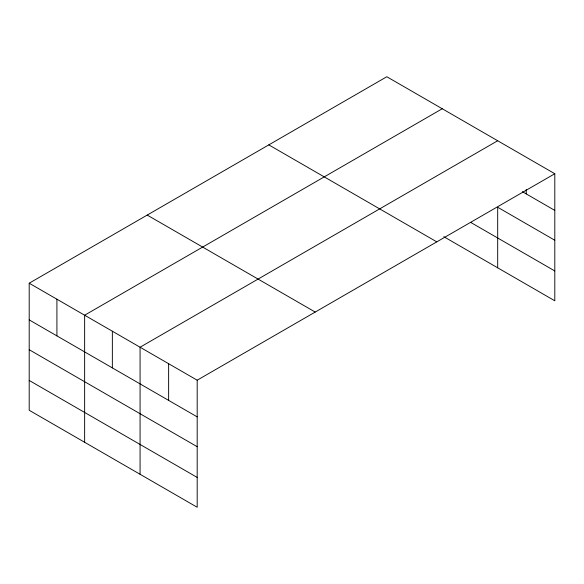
<?xml version="1.0" encoding="UTF-8"?>
<svg xmlns="http://www.w3.org/2000/svg" width="584" height="584" viewBox="0 0 584 584"><rect width="100%" height="100%" fill="white"/><g stroke="black" fill="none" stroke-linecap="round" stroke-linejoin="round"><path stroke-width="0.88" d="M554.8 173.733L386.812 76.745L29.2 283.211L29.2 410.267L197.188 507.255L197.188 380.199L554.8 173.733L554.8 300.789L443.789 236.695M442.249 108.748L84.636 315.214L84.636 442.278M497.685 140.751L140.072 347.217L140.072 474.281M522.381 191.691L554.8 210.408M554.8 240.236L497.685 207.254L497.685 267.815M470.733 222.431L554.8 270.961M268.801 144.876L436.788 241.864M147.212 215.073L315.199 312.06M29.2 283.211L197.188 380.199M29.2 319.886L197.188 416.874M29.2 349.714L197.188 446.702M29.2 380.439L197.188 477.427M526.242 189.442L526.242 193.917M168.63 363.708L168.63 400.383M112.354 331.216L112.354 367.891M56.918 299.212L56.918 335.888"/></g></svg>
